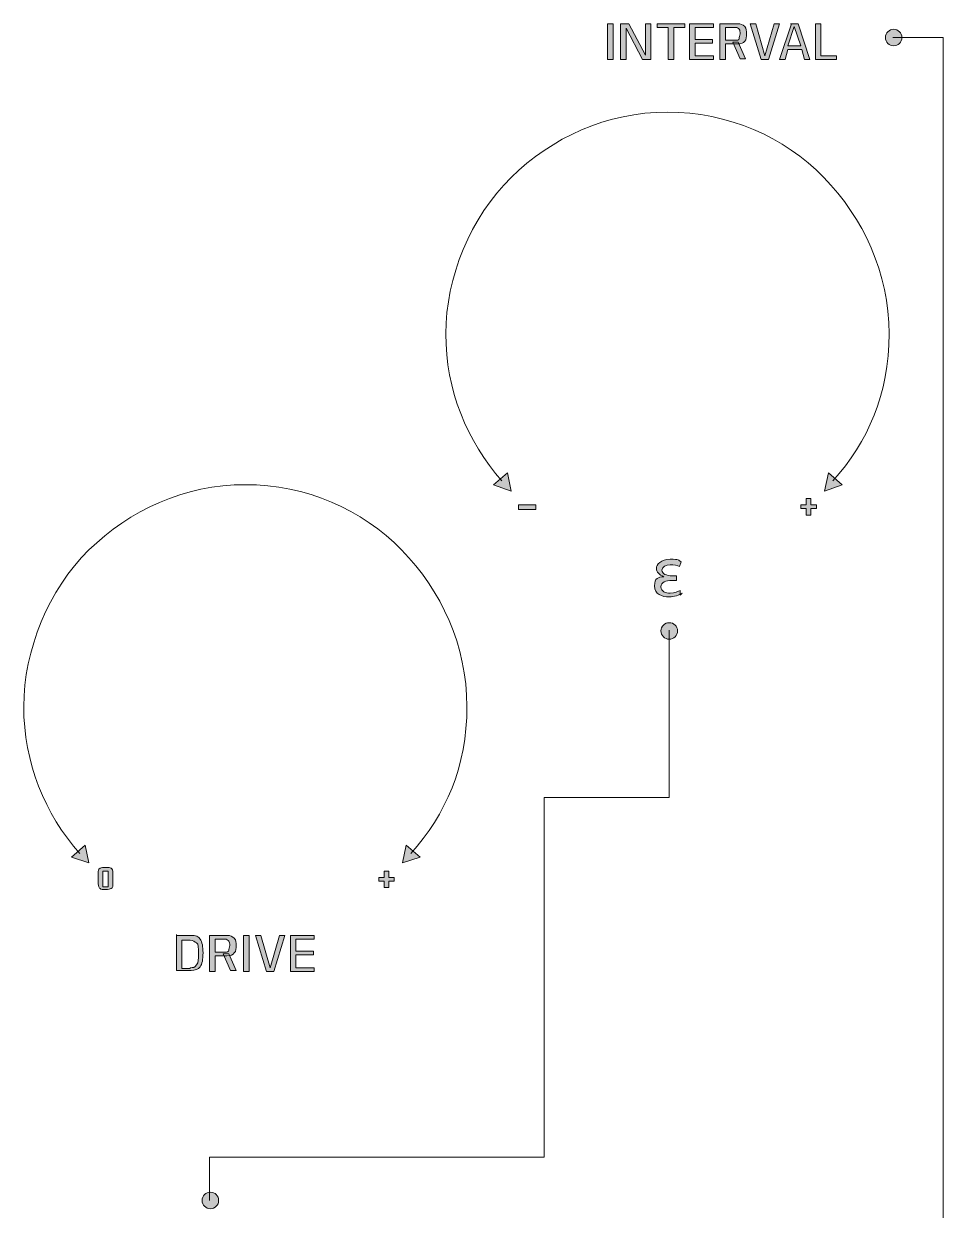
# Model space of a CAD drawing. Header units: millimetres. Extents: x 138 to 215, y 117 to 238.
# Drawn here: x 179.77 to 215.04, y 139.53 to 185.02 of the extents above; entities that cross this region are included whole.
import ezdxf

# ---------------------------------------------------------------- set-up
doc = ezdxf.new("R2010")
doc.units = ezdxf.units.MM
doc.header["$MEASUREMENT"] = 0
doc.layers.add('pink', color=7, linetype='Continuous', lineweight=0)

msp = doc.modelspace()

# ---------------------------------------------------------------- hatches: boundary and pattern name
at = {"layer": 'pink', "true_color": 0xf4a7b0, "transparency": 33554687}
h = msp.add_hatch(color=231, dxfattribs=at)
h.dxf.hatch_style = 2
h.paths.add_polyline_path([(202.168, 185.023), (202.38, 185.023), (202.38, 183.647), (202.168, 183.647)])
h = msp.add_hatch(color=231, dxfattribs=at)
h.dxf.hatch_style = 2
h.paths.add_polyline_path([(202.662, 185.023), (202.98, 185.023), (203.615, 183.824), (203.615, 185.023), (203.826, 185.023), (203.826, 183.647), (203.509, 183.647), (202.874, 184.847), (202.874, 183.647), (202.662, 183.647)])
h = msp.add_hatch(color=231, dxfattribs=at)
h.dxf.hatch_style = 2
h.paths.add_polyline_path([(204.496, 184.882), (204.073, 184.882), (204.073, 185.023), (205.131, 185.023), (205.131, 184.882), (204.708, 184.882), (204.708, 183.647), (204.496, 183.647)])
h = msp.add_hatch(color=231, dxfattribs=at)
h.dxf.hatch_style = 2
h.paths.add_polyline_path([(205.308, 185.023), (206.225, 185.023), (206.225, 184.882), (205.52, 184.882), (205.52, 184.423), (206.19, 184.423), (206.19, 184.282), (205.52, 184.282), (205.52, 183.788), (206.225, 183.788), (206.225, 183.647), (205.308, 183.647), (205.308, 185.023)])
h = msp.add_hatch(color=231, dxfattribs=at)
h.dxf.hatch_style = 2
edge = h.paths.add_edge_path()
edge.add_spline(control_points=[(206.966, 184.318), (206.966, 184.318), (207.178, 184.318), (207.178, 184.318), (207.178, 184.318), (207.46, 183.683), (207.46, 183.683), (207.46, 183.683), (207.248, 183.683), (207.248, 183.683), (207.248, 183.683), (206.966, 184.318), (206.966, 184.318), (206.966, 184.318), (206.966, 184.318), (206.966, 184.318)], knot_values=[0, 0, 0, 0, 1, 1, 1, 2, 2, 2, 3, 3, 3, 4, 4, 4, 5, 5, 5, 5], degree=3, periodic=0)
edge = h.paths.add_edge_path()
edge.add_spline(control_points=[(207.072, 184.388), (207.142, 184.388), (207.213, 184.388), (207.213, 184.459), (207.213, 184.494), (207.248, 184.565), (207.248, 184.635), (207.248, 184.706), (207.248, 184.776), (207.213, 184.811), (207.178, 184.847), (207.142, 184.882), (207.072, 184.882), (207.072, 184.882), (206.684, 184.882), (206.684, 184.882), (206.684, 184.882), (206.684, 184.388), (206.684, 184.388), (206.684, 184.388), (207.072, 184.388), (207.072, 184.388), (207.072, 184.388), (207.072, 184.388), (207.072, 184.388)], knot_values=[0, 0, 0, 0, 1, 1, 1, 2, 2, 2, 3, 3, 3, 4, 4, 4, 5, 5, 5, 6, 6, 6, 7, 7, 7, 8, 8, 8, 8], degree=3, periodic=0)
edge.add_line((207.072, 184.388), (207.072, 184.388))
edge = h.paths.add_edge_path()
edge.add_spline(control_points=[(206.472, 185.023), (206.472, 185.023), (207.142, 185.023), (207.142, 185.023), (207.283, 185.023), (207.354, 184.988), (207.425, 184.917), (207.495, 184.847), (207.495, 184.741), (207.495, 184.635), (207.495, 184.529), (207.495, 184.423), (207.425, 184.353), (207.389, 184.282), (207.283, 184.247), (207.142, 184.247), (207.142, 184.247), (206.684, 184.247), (206.684, 184.247), (206.684, 184.247), (206.684, 183.647), (206.684, 183.647), (206.684, 183.647), (206.472, 183.647), (206.472, 183.647), (206.472, 183.647), (206.472, 185.023), (206.472, 185.023), (206.472, 185.023), (206.472, 185.023), (206.472, 185.023)], knot_values=[0, 0, 0, 0, 1, 1, 1, 2, 2, 2, 3, 3, 3, 4, 4, 4, 5, 5, 5, 6, 6, 6, 7, 7, 7, 8, 8, 8, 9, 9, 9, 10, 10, 10, 10], degree=3, periodic=0)
edge.add_line((206.472, 185.023), (206.472, 185.023))
h = msp.add_hatch(color=231, dxfattribs=at)
h.dxf.hatch_style = 2
h.paths.add_polyline_path([(207.636, 185.023), (207.848, 185.023), (208.201, 183.788), (208.553, 185.023), (208.765, 185.023), (208.342, 183.647), (208.06, 183.647), (207.636, 185.023)])
h = msp.add_hatch(color=231, dxfattribs=at)
h.dxf.hatch_style = 2
edge = h.paths.add_edge_path()
edge.add_spline(control_points=[(209.576, 184.176), (209.576, 184.176), (209.33, 184.917), (209.33, 184.917), (209.33, 184.917), (209.33, 184.917), (209.33, 184.917), (209.33, 184.917), (209.083, 184.176), (209.083, 184.176), (209.083, 184.176), (209.541, 184.176), (209.541, 184.176), (209.541, 184.176), (209.576, 184.176), (209.576, 184.176), (209.576, 184.176), (209.576, 184.176), (209.576, 184.176)], knot_values=[0, 0, 0, 0, 1, 1, 1, 2, 2, 2, 3, 3, 3, 4, 4, 4, 5, 5, 5, 6, 6, 6, 6], degree=3, periodic=0)
edge = h.paths.add_edge_path()
edge.add_spline(control_points=[(209.188, 185.023), (209.188, 185.023), (209.471, 185.023), (209.471, 185.023), (209.471, 185.023), (209.929, 183.647), (209.929, 183.647), (209.929, 183.647), (209.718, 183.647), (209.718, 183.647), (209.718, 183.647), (209.612, 184.035), (209.612, 184.035), (209.612, 184.035), (209.083, 184.035), (209.083, 184.035), (209.083, 184.035), (208.977, 183.647), (208.977, 183.647), (208.977, 183.647), (208.765, 183.647), (208.765, 183.647), (208.765, 183.647), (209.224, 185.023), (209.224, 185.023), (209.224, 185.023), (209.188, 185.023), (209.188, 185.023)], knot_values=[0, 0, 0, 0, 1, 1, 1, 2, 2, 2, 3, 3, 3, 4, 4, 4, 5, 5, 5, 6, 6, 6, 7, 7, 7, 8, 8, 8, 9, 9, 9, 9], degree=3, periodic=0)
edge.add_line((209.188, 185.023), (209.188, 185.023))
h = msp.add_hatch(color=231, dxfattribs=at)
h.dxf.hatch_style = 2
h.paths.add_polyline_path([(210.141, 185.023), (210.353, 185.023), (210.353, 183.788), (210.952, 183.788), (210.952, 183.647), (210.141, 183.647)])
h = msp.add_hatch(color=231, dxfattribs=at)
h.dxf.hatch_style = 2
edge = h.paths.add_edge_path()
edge.add_arc((213.14, 184.494), 0.317, 0, 360)
h = msp.add_hatch(color=231, dxfattribs=at)
h.dxf.hatch_style = 2
h.paths.add_polyline_path([(198.323, 167.808), (198.464, 167.102), (197.794, 167.349)])
h = msp.add_hatch(color=231, dxfattribs=at)
h.dxf.hatch_style = 2
h.paths.add_polyline_path([(210.635, 167.808), (210.494, 167.102), (211.164, 167.349)])
h = msp.add_hatch(color=231, dxfattribs=at)
h.dxf.hatch_style = 2
h.paths.add_polyline_path([(198.746, 166.573), (199.416, 166.573), (199.416, 166.396), (198.746, 166.396)])
h = msp.add_hatch(color=231, dxfattribs=at)
h.dxf.hatch_style = 2
h.paths.add_polyline_path([(209.788, 166.432), (209.576, 166.432), (209.576, 166.573), (209.788, 166.573), (209.788, 166.82), (209.965, 166.82), (209.965, 166.573), (210.176, 166.573), (210.176, 166.432), (209.965, 166.432), (209.965, 166.185), (209.788, 166.185)])
h = msp.add_hatch(color=231, dxfattribs=at)
h.dxf.hatch_style = 2
edge = h.paths.add_edge_path()
edge.add_spline(control_points=[(205.026, 163.186), (204.92, 163.116), (204.708, 163.045), (204.532, 163.045), (204.25, 163.045), (203.967, 163.151), (203.967, 163.468), (203.967, 163.786), (204.108, 163.786), (204.32, 163.821), (204.32, 163.821), (204.32, 163.821), (204.32, 163.821), (204.144, 163.892), (204.038, 163.998), (204.038, 164.139), (204.038, 164.28), (204.214, 164.491), (204.567, 164.491), (204.92, 164.491), (204.885, 164.456), (204.99, 164.386), (204.99, 164.386), (204.92, 164.209), (204.92, 164.209), (204.849, 164.245), (204.708, 164.28), (204.567, 164.28), (204.426, 164.28), (204.25, 164.209), (204.25, 164.068), (204.25, 163.927), (204.426, 163.856), (204.638, 163.856), (204.638, 163.856), (204.814, 163.856), (204.814, 163.856), (204.814, 163.856), (204.814, 163.68), (204.814, 163.68), (204.814, 163.68), (204.638, 163.68), (204.638, 163.68), (204.391, 163.68), (204.214, 163.61), (204.214, 163.433), (204.214, 163.257), (204.391, 163.186), (204.567, 163.186), (204.743, 163.186), (204.885, 163.257), (204.955, 163.292), (204.955, 163.292), (204.955, 163.116), (204.955, 163.116), (204.955, 163.116), (205.026, 163.186), (205.026, 163.186)], knot_values=[0, 0, 0, 0, 1, 1, 1, 2, 2, 2, 3, 3, 3, 4, 4, 4, 5, 5, 5, 6, 6, 6, 7, 7, 7, 8, 8, 8, 9, 9, 9, 10, 10, 10, 11, 11, 11, 12, 12, 12, 13, 13, 13, 14, 14, 14, 15, 15, 15, 16, 16, 16, 17, 17, 17, 18, 18, 18, 19, 19, 19, 19], degree=3, periodic=0)
h = msp.add_hatch(color=231, dxfattribs=at)
h.dxf.hatch_style = 2
edge = h.paths.add_edge_path()
edge.add_arc((204.532, 161.74), 0.317, 0, 360)
h = msp.add_hatch(color=231, dxfattribs=at)
h.dxf.hatch_style = 2
h.paths.add_polyline_path([(182.13, 153.52), (182.271, 152.85), (181.601, 153.061)])
h = msp.add_hatch(color=231, dxfattribs=at)
h.dxf.hatch_style = 2
h.paths.add_polyline_path([(194.442, 153.52), (194.301, 152.85), (194.971, 153.061)])
h = msp.add_hatch(color=231, dxfattribs=at)
h.dxf.hatch_style = 2
edge = h.paths.add_edge_path()
edge.add_spline(control_points=[(183.012, 151.933), (183.012, 151.933), (183.012, 152.003), (183.012, 152.038), (183.012, 152.038), (183.012, 152.426), (183.012, 152.426), (183.012, 152.462), (183.012, 152.497), (183.012, 152.532), (183.012, 152.532), (182.942, 152.532), (182.906, 152.532), (182.871, 152.532), (182.801, 152.532), (182.801, 152.532), (182.801, 152.532), (182.801, 152.462), (182.801, 152.426), (182.801, 152.426), (182.801, 152.038), (182.801, 152.038), (182.801, 152.003), (182.801, 151.968), (182.801, 151.933), (182.801, 151.933), (182.871, 151.933), (182.906, 151.933), (182.942, 151.933), (183.012, 151.933), (183.012, 151.933), (183.012, 151.933), (183.012, 151.933), (183.012, 151.933)], knot_values=[0, 0, 0, 0, 1, 1, 1, 2, 2, 2, 3, 3, 3, 4, 4, 4, 5, 5, 5, 6, 6, 6, 7, 7, 7, 8, 8, 8, 9, 9, 9, 10, 10, 10, 11, 11, 11, 11], degree=3, periodic=0)
edge = h.paths.add_edge_path()
edge.add_spline(control_points=[(182.695, 151.862), (182.66, 151.862), (182.624, 151.968), (182.624, 152.038), (182.624, 152.038), (182.624, 152.462), (182.624, 152.462), (182.624, 152.532), (182.624, 152.603), (182.695, 152.638), (182.765, 152.673), (182.801, 152.673), (182.906, 152.673), (183.012, 152.673), (183.083, 152.673), (183.118, 152.638), (183.153, 152.638), (183.189, 152.532), (183.189, 152.462), (183.189, 152.462), (183.189, 152.038), (183.189, 152.038), (183.189, 151.968), (183.189, 151.897), (183.118, 151.862), (183.083, 151.862), (183.012, 151.827), (182.906, 151.827), (182.801, 151.827), (182.73, 151.827), (182.695, 151.862)], knot_values=[0, 0, 0, 0, 1, 1, 1, 2, 2, 2, 3, 3, 3, 4, 4, 4, 5, 5, 5, 6, 6, 6, 7, 7, 7, 8, 8, 8, 9, 9, 9, 10, 10, 10, 10], degree=3, periodic=0)
edge.add_line((182.695, 151.862), (182.695, 151.862))
h = msp.add_hatch(color=231, dxfattribs=at)
h.dxf.hatch_style = 2
h.paths.add_polyline_path([(193.596, 152.144), (193.384, 152.144), (193.384, 152.285), (193.596, 152.285), (193.596, 152.532), (193.772, 152.532), (193.772, 152.285), (193.984, 152.285), (193.984, 152.144), (193.772, 152.144), (193.772, 151.897), (193.596, 151.897)])
h = msp.add_hatch(color=231, dxfattribs=at)
h.dxf.hatch_style = 2
edge = h.paths.add_edge_path()
edge.add_spline(control_points=[(186.152, 148.828), (186.258, 148.828), (186.328, 148.828), (186.399, 148.934), (186.47, 149.04), (186.47, 149.146), (186.47, 149.357), (186.47, 149.569), (186.47, 149.745), (186.399, 149.781), (186.328, 149.816), (186.258, 149.886), (186.152, 149.886), (186.152, 149.886), (185.835, 149.886), (185.835, 149.886), (185.835, 149.886), (185.835, 148.793), (185.835, 148.793), (185.835, 148.793), (186.152, 148.793), (186.152, 148.793), (186.152, 148.793), (186.152, 148.828), (186.152, 148.828), (186.152, 148.828), (186.152, 148.828), (186.152, 148.828)], knot_values=[0, 0, 0, 0, 1, 1, 1, 2, 2, 2, 3, 3, 3, 4, 4, 4, 5, 5, 5, 6, 6, 6, 7, 7, 7, 8, 8, 8, 9, 9, 9, 9], degree=3, periodic=0)
edge = h.paths.add_edge_path()
edge.add_spline(control_points=[(185.623, 150.063), (185.623, 150.063), (186.187, 150.063), (186.187, 150.063), (186.364, 150.063), (186.47, 150.028), (186.54, 149.922), (186.611, 149.816), (186.646, 149.64), (186.646, 149.393), (186.646, 149.146), (186.611, 148.969), (186.54, 148.863), (186.47, 148.758), (186.328, 148.722), (186.187, 148.722), (186.187, 148.722), (185.623, 148.722), (185.623, 148.722), (185.623, 148.722), (185.623, 150.098), (185.623, 150.098), (185.623, 150.098), (185.623, 150.063), (185.623, 150.063)], knot_values=[0, 0, 0, 0, 1, 1, 1, 2, 2, 2, 3, 3, 3, 4, 4, 4, 5, 5, 5, 6, 6, 6, 7, 7, 7, 8, 8, 8, 8], degree=3, periodic=0)
edge.add_line((185.623, 150.063), (185.623, 150.063))
h = msp.add_hatch(color=231, dxfattribs=at)
h.dxf.hatch_style = 2
edge = h.paths.add_edge_path()
edge.add_spline(control_points=[(187.422, 149.357), (187.422, 149.357), (187.634, 149.357), (187.634, 149.357), (187.634, 149.357), (187.916, 148.722), (187.916, 148.722), (187.916, 148.722), (187.704, 148.722), (187.704, 148.722), (187.704, 148.722), (187.422, 149.357), (187.422, 149.357), (187.422, 149.357), (187.422, 149.357), (187.422, 149.357)], knot_values=[0, 0, 0, 0, 1, 1, 1, 2, 2, 2, 3, 3, 3, 4, 4, 4, 5, 5, 5, 5], degree=3, periodic=0)
edge = h.paths.add_edge_path()
edge.add_spline(control_points=[(187.493, 149.428), (187.563, 149.428), (187.634, 149.428), (187.634, 149.498), (187.634, 149.534), (187.669, 149.604), (187.669, 149.675), (187.669, 149.745), (187.669, 149.816), (187.634, 149.851), (187.598, 149.886), (187.563, 149.922), (187.493, 149.922), (187.493, 149.922), (187.105, 149.922), (187.105, 149.922), (187.105, 149.922), (187.105, 149.428), (187.105, 149.428), (187.105, 149.428), (187.493, 149.428), (187.493, 149.428), (187.493, 149.428), (187.493, 149.428), (187.493, 149.428), (187.493, 149.428), (187.493, 149.428), (187.493, 149.428)], knot_values=[0, 0, 0, 0, 1, 1, 1, 2, 2, 2, 3, 3, 3, 4, 4, 4, 5, 5, 5, 6, 6, 6, 7, 7, 7, 8, 8, 8, 9, 9, 9, 9], degree=3, periodic=0)
edge.add_line((187.493, 149.428), (187.493, 149.428))
edge = h.paths.add_edge_path()
edge.add_spline(control_points=[(186.893, 150.063), (186.893, 150.063), (187.563, 150.063), (187.563, 150.063), (187.704, 150.063), (187.775, 150.028), (187.845, 149.957), (187.916, 149.886), (187.916, 149.781), (187.916, 149.675), (187.916, 149.569), (187.916, 149.463), (187.845, 149.393), (187.81, 149.322), (187.704, 149.287), (187.563, 149.287), (187.563, 149.287), (187.105, 149.287), (187.105, 149.287), (187.105, 149.287), (187.105, 148.687), (187.105, 148.687), (187.105, 148.687), (186.893, 148.687), (186.893, 148.687), (186.893, 148.687), (186.893, 150.063), (186.893, 150.063), (186.893, 150.063), (186.893, 150.063), (186.893, 150.063)], knot_values=[0, 0, 0, 0, 1, 1, 1, 2, 2, 2, 3, 3, 3, 4, 4, 4, 5, 5, 5, 6, 6, 6, 7, 7, 7, 8, 8, 8, 9, 9, 9, 10, 10, 10, 10], degree=3, periodic=0)
edge.add_line((186.893, 150.063), (186.893, 150.063))
h = msp.add_hatch(color=231, dxfattribs=at)
h.dxf.hatch_style = 2
h.paths.add_polyline_path([(188.198, 150.063), (188.41, 150.063), (188.41, 148.687), (188.198, 148.687)])
h = msp.add_hatch(color=231, dxfattribs=at)
h.dxf.hatch_style = 2
h.paths.add_polyline_path([(188.657, 150.063), (188.868, 150.063), (189.221, 148.828), (189.574, 150.063), (189.786, 150.063), (189.362, 148.687), (189.08, 148.687), (188.657, 150.063)])
h = msp.add_hatch(color=231, dxfattribs=at)
h.dxf.hatch_style = 2
h.paths.add_polyline_path([(189.997, 150.063), (190.915, 150.063), (190.915, 149.922), (190.209, 149.922), (190.209, 149.463), (190.879, 149.463), (190.879, 149.322), (190.209, 149.322), (190.209, 148.828), (190.915, 148.828), (190.915, 148.687), (189.997, 148.687), (189.997, 150.063)])
h = msp.add_hatch(color=231, dxfattribs=at)
h.dxf.hatch_style = 2
edge = h.paths.add_edge_path()
edge.add_arc((186.928, 139.903), 0.317, 0, 360)

# ---------------------------------------------------------------- linework, layer by layer
at = {"layer": 'pink', "color": 18, "lineweight": 0, "true_color": 0x000000}
for points in [[(202.168, 185.023), (202.38, 185.023), (202.38, 183.647), (202.168, 183.647)], [(202.168, 185.023), (202.38, 185.023), (202.38, 183.647), (202.168, 183.647)], [(202.662, 185.023), (202.98, 185.023), (203.615, 183.824), (203.615, 183.824), (203.615, 185.023), (203.826, 185.023), (203.826, 183.647), (203.509, 183.647), (202.874, 184.847), (202.874, 184.847), (202.874, 183.647), (202.662, 183.647)], [(202.662, 185.023), (202.98, 185.023), (203.615, 183.824), (203.615, 183.824), (203.615, 185.023), (203.826, 185.023), (203.826, 183.647), (203.509, 183.647), (202.874, 184.847), (202.874, 184.847), (202.874, 183.647), (202.662, 183.647)], [(204.496, 184.882), (204.073, 184.882), (204.073, 185.023), (205.131, 185.023), (205.131, 184.882), (204.708, 184.882), (204.708, 183.647), (204.496, 183.647)], [(204.496, 184.882), (204.073, 184.882), (204.073, 185.023), (205.131, 185.023), (205.131, 184.882), (204.708, 184.882), (204.708, 183.647), (204.496, 183.647)], [(205.308, 185.023), (206.225, 185.023), (206.225, 184.882), (205.52, 184.882), (205.52, 184.423), (206.19, 184.423), (206.19, 184.282), (205.52, 184.282), (205.52, 183.788), (206.225, 183.788), (206.225, 183.647), (205.308, 183.647), (205.308, 185.023)], [(205.308, 185.023), (206.225, 185.023), (206.225, 184.882), (205.52, 184.882), (205.52, 184.423), (206.19, 184.423), (206.19, 184.282), (205.52, 184.282), (205.52, 183.788), (206.225, 183.788), (206.225, 183.647), (205.308, 183.647), (205.308, 185.023)], [(207.636, 185.023), (207.848, 185.023), (208.201, 183.788), (208.201, 183.788), (208.553, 185.023), (208.765, 185.023), (208.342, 183.647), (208.06, 183.647), (207.636, 185.023)], [(207.636, 185.023), (207.848, 185.023), (208.201, 183.788), (208.201, 183.788), (208.553, 185.023), (208.765, 185.023), (208.342, 183.647), (208.06, 183.647), (207.636, 185.023)], [(209.188, 185.023), (209.471, 185.023), (209.929, 183.647), (209.718, 183.647), (209.612, 184.035), (209.083, 184.035), (208.977, 183.647), (208.765, 183.647), (209.224, 185.023)], [(209.188, 185.023), (209.471, 185.023), (209.929, 183.647), (209.718, 183.647), (209.612, 184.035), (209.083, 184.035), (208.977, 183.647), (208.765, 183.647), (209.224, 185.023)], [(209.576, 184.176), (209.33, 184.917), (209.33, 184.917), (209.083, 184.176), (209.541, 184.176)], [(209.576, 184.176), (209.33, 184.917), (209.33, 184.917), (209.083, 184.176), (209.541, 184.176)], [(210.141, 185.023), (210.353, 185.023), (210.353, 183.788), (210.952, 183.788), (210.952, 183.647), (210.141, 183.647)], [(210.141, 185.023), (210.353, 185.023), (210.353, 183.788), (210.952, 183.788), (210.952, 183.647), (210.141, 183.647)], [(206.966, 184.318), (207.178, 184.318), (207.46, 183.683), (207.248, 183.683)], [(206.966, 184.318), (207.178, 184.318), (207.46, 183.683), (207.248, 183.683)], [(198.323, 167.808), (198.464, 167.102), (197.794, 167.349)], [(198.323, 167.808), (198.464, 167.102), (197.794, 167.349)], [(210.635, 167.808), (210.494, 167.102), (211.164, 167.349)], [(210.635, 167.808), (210.494, 167.102), (211.164, 167.349)], [(198.746, 166.573), (199.416, 166.573), (199.416, 166.396), (198.746, 166.396)], [(198.746, 166.573), (199.416, 166.573), (199.416, 166.396), (198.746, 166.396)], [(209.788, 166.432), (209.576, 166.432), (209.576, 166.573), (209.788, 166.573), (209.788, 166.82), (209.965, 166.82), (209.965, 166.573), (210.176, 166.573), (210.176, 166.432), (209.965, 166.432), (209.965, 166.185), (209.788, 166.185)], [(209.788, 166.432), (209.576, 166.432), (209.576, 166.573), (209.788, 166.573), (209.788, 166.82), (209.965, 166.82), (209.965, 166.573), (210.176, 166.573), (210.176, 166.432), (209.965, 166.432), (209.965, 166.185), (209.788, 166.185)], [(182.13, 153.52), (182.271, 152.85), (181.601, 153.061)], [(182.13, 153.52), (182.271, 152.85), (181.601, 153.061)], [(194.442, 153.52), (194.301, 152.85), (194.971, 153.061)], [(194.442, 153.52), (194.301, 152.85), (194.971, 153.061)], [(193.596, 152.144), (193.384, 152.144), (193.384, 152.285), (193.596, 152.285), (193.596, 152.532), (193.772, 152.532), (193.772, 152.285), (193.984, 152.285), (193.984, 152.144), (193.772, 152.144), (193.772, 151.897), (193.596, 151.897)], [(193.596, 152.144), (193.384, 152.144), (193.384, 152.285), (193.596, 152.285), (193.596, 152.532), (193.772, 152.532), (193.772, 152.285), (193.984, 152.285), (193.984, 152.144), (193.772, 152.144), (193.772, 151.897), (193.596, 151.897)], [(188.198, 150.063), (188.41, 150.063), (188.41, 148.687), (188.198, 148.687)], [(188.198, 150.063), (188.41, 150.063), (188.41, 148.687), (188.198, 148.687)], [(188.657, 150.063), (188.868, 150.063), (189.221, 148.828), (189.221, 148.828), (189.574, 150.063), (189.786, 150.063), (189.362, 148.687), (189.08, 148.687), (188.657, 150.063)], [(188.657, 150.063), (188.868, 150.063), (189.221, 148.828), (189.221, 148.828), (189.574, 150.063), (189.786, 150.063), (189.362, 148.687), (189.08, 148.687), (188.657, 150.063)], [(189.997, 150.063), (190.915, 150.063), (190.915, 149.922), (190.209, 149.922), (190.209, 149.463), (190.879, 149.463), (190.879, 149.322), (190.209, 149.322), (190.209, 148.828), (190.915, 148.828), (190.915, 148.687), (189.997, 148.687), (189.997, 150.063)], [(189.997, 150.063), (190.915, 150.063), (190.915, 149.922), (190.209, 149.922), (190.209, 149.463), (190.879, 149.463), (190.879, 149.322), (190.209, 149.322), (190.209, 148.828), (190.915, 148.828), (190.915, 148.687), (189.997, 148.687), (189.997, 150.063)], [(187.422, 149.357), (187.634, 149.357), (187.916, 148.722), (187.704, 148.722)], [(187.422, 149.357), (187.634, 149.357), (187.916, 148.722), (187.704, 148.722)]]:
    msp.add_lwpolyline(points, close=True, dxfattribs=at)
at = {"layer": 'pink'}
for points in [[(202.168, 185.023), (202.38, 185.023), (202.38, 183.647), (202.168, 183.647)], [(202.662, 185.023), (202.98, 185.023), (203.615, 183.824), (203.615, 185.023), (203.826, 185.023), (203.826, 183.647), (203.509, 183.647), (202.874, 184.847), (202.874, 183.647), (202.662, 183.647)], [(204.496, 184.882), (204.073, 184.882), (204.073, 185.023), (205.131, 185.023), (205.131, 184.882), (204.708, 184.882), (204.708, 183.647), (204.496, 183.647)], [(205.308, 185.023), (206.225, 185.023), (206.225, 184.882), (205.52, 184.882), (205.52, 184.423), (206.19, 184.423), (206.19, 184.282), (205.52, 184.282), (205.52, 183.788), (206.225, 183.788), (206.225, 183.647), (205.308, 183.647), (205.308, 185.023)], [(207.636, 185.023), (207.848, 185.023), (208.201, 183.788), (208.553, 185.023), (208.765, 185.023), (208.342, 183.647), (208.06, 183.647), (207.636, 185.023)], [(210.141, 185.023), (210.353, 185.023), (210.353, 183.788), (210.952, 183.788), (210.952, 183.647), (210.141, 183.647)], [(198.323, 167.808), (198.464, 167.102), (197.794, 167.349)], [(210.635, 167.808), (210.494, 167.102), (211.164, 167.349)], [(198.746, 166.573), (199.416, 166.573), (199.416, 166.396), (198.746, 166.396)], [(209.788, 166.432), (209.576, 166.432), (209.576, 166.573), (209.788, 166.573), (209.788, 166.82), (209.965, 166.82), (209.965, 166.573), (210.176, 166.573), (210.176, 166.432), (209.965, 166.432), (209.965, 166.185), (209.788, 166.185)], [(182.13, 153.52), (182.271, 152.85), (181.601, 153.061)], [(194.442, 153.52), (194.301, 152.85), (194.971, 153.061)], [(193.596, 152.144), (193.384, 152.144), (193.384, 152.285), (193.596, 152.285), (193.596, 152.532), (193.772, 152.532), (193.772, 152.285), (193.984, 152.285), (193.984, 152.144), (193.772, 152.144), (193.772, 151.897), (193.596, 151.897)], [(188.198, 150.063), (188.41, 150.063), (188.41, 148.687), (188.198, 148.687)], [(188.657, 150.063), (188.868, 150.063), (189.221, 148.828), (189.574, 150.063), (189.786, 150.063), (189.362, 148.687), (189.08, 148.687), (188.657, 150.063)], [(189.997, 150.063), (190.915, 150.063), (190.915, 149.922), (190.209, 149.922), (190.209, 149.463), (190.879, 149.463), (190.879, 149.322), (190.209, 149.322), (190.209, 148.828), (190.915, 148.828), (190.915, 148.687), (189.997, 148.687), (189.997, 150.063)]]:
    msp.add_lwpolyline(points, close=True, dxfattribs=at)
at = {"layer": 'pink', "color": 231, "lineweight": 18, "true_color": 0xf4a7b0}
for points in [[(197.194, 126.391), (197.194, 125.227), (215.045, 125.227), (215.045, 184.494), (213.104, 184.494)], [(186.893, 139.903), (186.893, 141.561), (199.734, 141.561), (199.734, 155.355), (204.532, 155.355), (204.532, 161.775)]]:
    msp.add_lwpolyline(points, dxfattribs=at)
at = {"layer": 'pink', "color": 18, "lineweight": 0, "true_color": 0x000000}
for centre in [(213.14, 184.494), (213.14, 184.494), (204.532, 161.74), (204.532, 161.74), (186.928, 139.903), (186.928, 139.903)]:
    msp.add_circle(centre, 0.317, dxfattribs=at)
at = {"layer": 'pink'}
for centre in [(213.14, 184.494), (204.532, 161.74), (186.928, 139.903)]:
    msp.add_circle(centre, 0.317, dxfattribs=at)
at = {"layer": 'pink', "color": 18, "lineweight": 0, "true_color": 0x000000}
for points, knots in [([(206.472, 185.023), (206.472, 185.023), (207.142, 185.023), (207.142, 185.023), (207.283, 185.023), (207.354, 184.988), (207.425, 184.917), (207.495, 184.847), (207.495, 184.741), (207.495, 184.635), (207.495, 184.529), (207.495, 184.423), (207.425, 184.353), (207.389, 184.282), (207.283, 184.247), (207.142, 184.247), (207.142, 184.247), (206.684, 184.247), (206.684, 184.247), (206.684, 184.247), (206.684, 183.647), (206.684, 183.647), (206.684, 183.647), (206.472, 183.647), (206.472, 183.647), (206.472, 183.647), (206.472, 185.023), (206.472, 185.023), (206.472, 185.023), (206.472, 185.023), (206.472, 185.023)], [0, 0, 0, 0, 1, 1, 1, 2, 2, 2, 3, 3, 3, 4, 4, 4, 5, 5, 5, 6, 6, 6, 7, 7, 7, 8, 8, 8, 9, 9, 9, 10, 10, 10, 10]), ([(206.472, 185.023), (206.472, 185.023), (207.142, 185.023), (207.142, 185.023), (207.283, 185.023), (207.354, 184.988), (207.425, 184.917), (207.495, 184.847), (207.495, 184.741), (207.495, 184.635), (207.495, 184.529), (207.495, 184.423), (207.425, 184.353), (207.389, 184.282), (207.283, 184.247), (207.142, 184.247), (207.142, 184.247), (206.684, 184.247), (206.684, 184.247), (206.684, 184.247), (206.684, 183.647), (206.684, 183.647), (206.684, 183.647), (206.472, 183.647), (206.472, 183.647), (206.472, 183.647), (206.472, 185.023), (206.472, 185.023), (206.472, 185.023), (206.472, 185.023), (206.472, 185.023)], [0, 0, 0, 0, 1, 1, 1, 2, 2, 2, 3, 3, 3, 4, 4, 4, 5, 5, 5, 6, 6, 6, 7, 7, 7, 8, 8, 8, 9, 9, 9, 10, 10, 10, 10]), ([(207.072, 184.388), (207.142, 184.388), (207.213, 184.388), (207.213, 184.459), (207.213, 184.494), (207.248, 184.565), (207.248, 184.635), (207.248, 184.706), (207.248, 184.776), (207.213, 184.811), (207.178, 184.847), (207.142, 184.882), (207.072, 184.882), (207.072, 184.882), (206.684, 184.882), (206.684, 184.882), (206.684, 184.882), (206.684, 184.388), (206.684, 184.388), (206.684, 184.388), (207.072, 184.388), (207.072, 184.388)], [0, 0, 0, 0, 1, 1, 1, 2, 2, 2, 3, 3, 3, 4, 4, 4, 5, 5, 5, 6, 6, 6, 7, 7, 7, 7]), ([(207.072, 184.388), (207.142, 184.388), (207.213, 184.388), (207.213, 184.459), (207.213, 184.494), (207.248, 184.565), (207.248, 184.635), (207.248, 184.706), (207.248, 184.776), (207.213, 184.811), (207.178, 184.847), (207.142, 184.882), (207.072, 184.882), (207.072, 184.882), (206.684, 184.882), (206.684, 184.882), (206.684, 184.882), (206.684, 184.388), (206.684, 184.388), (206.684, 184.388), (207.072, 184.388), (207.072, 184.388)], [0, 0, 0, 0, 1, 1, 1, 2, 2, 2, 3, 3, 3, 4, 4, 4, 5, 5, 5, 6, 6, 6, 7, 7, 7, 7]), ([(205.026, 163.186), (204.92, 163.116), (204.708, 163.045), (204.532, 163.045), (204.25, 163.045), (203.967, 163.151), (203.967, 163.468), (203.967, 163.786), (204.108, 163.786), (204.32, 163.821), (204.32, 163.821), (204.32, 163.821), (204.32, 163.821), (204.144, 163.892), (204.038, 163.998), (204.038, 164.139), (204.038, 164.28), (204.214, 164.491), (204.567, 164.491), (204.92, 164.491), (204.885, 164.456), (204.99, 164.386), (204.99, 164.386), (204.92, 164.209), (204.92, 164.209), (204.849, 164.245), (204.708, 164.28), (204.567, 164.28), (204.426, 164.28), (204.25, 164.209), (204.25, 164.068), (204.25, 163.927), (204.426, 163.856), (204.638, 163.856), (204.638, 163.856), (204.814, 163.856), (204.814, 163.856), (204.814, 163.856), (204.814, 163.68), (204.814, 163.68), (204.814, 163.68), (204.638, 163.68), (204.638, 163.68), (204.391, 163.68), (204.214, 163.61), (204.214, 163.433), (204.214, 163.257), (204.391, 163.186), (204.567, 163.186), (204.743, 163.186), (204.885, 163.257), (204.955, 163.292), (204.955, 163.292), (204.955, 163.116), (204.955, 163.116), (204.955, 163.116), (205.026, 163.186), (205.026, 163.186)], [0, 0, 0, 0, 1, 1, 1, 2, 2, 2, 3, 3, 3, 4, 4, 4, 5, 5, 5, 6, 6, 6, 7, 7, 7, 8, 8, 8, 9, 9, 9, 10, 10, 10, 11, 11, 11, 12, 12, 12, 13, 13, 13, 14, 14, 14, 15, 15, 15, 16, 16, 16, 17, 17, 17, 18, 18, 18, 19, 19, 19, 19]), ([(205.026, 163.186), (204.92, 163.116), (204.708, 163.045), (204.532, 163.045), (204.25, 163.045), (203.967, 163.151), (203.967, 163.468), (203.967, 163.786), (204.108, 163.786), (204.32, 163.821), (204.32, 163.821), (204.32, 163.821), (204.32, 163.821), (204.144, 163.892), (204.038, 163.998), (204.038, 164.139), (204.038, 164.28), (204.214, 164.491), (204.567, 164.491), (204.92, 164.491), (204.885, 164.456), (204.99, 164.386), (204.99, 164.386), (204.92, 164.209), (204.92, 164.209), (204.849, 164.245), (204.708, 164.28), (204.567, 164.28), (204.426, 164.28), (204.25, 164.209), (204.25, 164.068), (204.25, 163.927), (204.426, 163.856), (204.638, 163.856), (204.638, 163.856), (204.814, 163.856), (204.814, 163.856), (204.814, 163.856), (204.814, 163.68), (204.814, 163.68), (204.814, 163.68), (204.638, 163.68), (204.638, 163.68), (204.391, 163.68), (204.214, 163.61), (204.214, 163.433), (204.214, 163.257), (204.391, 163.186), (204.567, 163.186), (204.743, 163.186), (204.885, 163.257), (204.955, 163.292), (204.955, 163.292), (204.955, 163.116), (204.955, 163.116), (204.955, 163.116), (205.026, 163.186), (205.026, 163.186)], [0, 0, 0, 0, 1, 1, 1, 2, 2, 2, 3, 3, 3, 4, 4, 4, 5, 5, 5, 6, 6, 6, 7, 7, 7, 8, 8, 8, 9, 9, 9, 10, 10, 10, 11, 11, 11, 12, 12, 12, 13, 13, 13, 14, 14, 14, 15, 15, 15, 16, 16, 16, 17, 17, 17, 18, 18, 18, 19, 19, 19, 19]), ([(182.695, 151.862), (182.66, 151.862), (182.624, 151.968), (182.624, 152.038), (182.624, 152.038), (182.624, 152.462), (182.624, 152.462), (182.624, 152.532), (182.624, 152.603), (182.695, 152.638), (182.765, 152.673), (182.801, 152.673), (182.906, 152.673), (183.012, 152.673), (183.083, 152.673), (183.118, 152.638), (183.153, 152.638), (183.189, 152.532), (183.189, 152.462), (183.189, 152.462), (183.189, 152.038), (183.189, 152.038), (183.189, 151.968), (183.189, 151.897), (183.118, 151.862), (183.083, 151.862), (183.012, 151.827), (182.906, 151.827), (182.801, 151.827), (182.73, 151.827), (182.695, 151.862)], [0, 0, 0, 0, 1, 1, 1, 2, 2, 2, 3, 3, 3, 4, 4, 4, 5, 5, 5, 6, 6, 6, 7, 7, 7, 8, 8, 8, 9, 9, 9, 10, 10, 10, 10]), ([(182.695, 151.862), (182.66, 151.862), (182.624, 151.968), (182.624, 152.038), (182.624, 152.038), (182.624, 152.462), (182.624, 152.462), (182.624, 152.532), (182.624, 152.603), (182.695, 152.638), (182.765, 152.673), (182.801, 152.673), (182.906, 152.673), (183.012, 152.673), (183.083, 152.673), (183.118, 152.638), (183.153, 152.638), (183.189, 152.532), (183.189, 152.462), (183.189, 152.462), (183.189, 152.038), (183.189, 152.038), (183.189, 151.968), (183.189, 151.897), (183.118, 151.862), (183.083, 151.862), (183.012, 151.827), (182.906, 151.827), (182.801, 151.827), (182.73, 151.827), (182.695, 151.862)], [0, 0, 0, 0, 1, 1, 1, 2, 2, 2, 3, 3, 3, 4, 4, 4, 5, 5, 5, 6, 6, 6, 7, 7, 7, 8, 8, 8, 9, 9, 9, 10, 10, 10, 10]), ([(183.012, 151.933), (183.012, 151.933), (183.012, 152.003), (183.012, 152.038), (183.012, 152.038), (183.012, 152.426), (183.012, 152.426), (183.012, 152.462), (183.012, 152.497), (183.012, 152.532), (183.012, 152.532), (182.942, 152.532), (182.906, 152.532), (182.871, 152.532), (182.801, 152.532), (182.801, 152.532), (182.801, 152.532), (182.801, 152.462), (182.801, 152.426), (182.801, 152.426), (182.801, 152.038), (182.801, 152.038), (182.801, 152.003), (182.801, 151.968), (182.801, 151.933), (182.801, 151.933), (182.871, 151.933), (182.906, 151.933), (182.942, 151.933), (183.012, 151.933), (183.012, 151.933)], [0, 0, 0, 0, 1, 1, 1, 2, 2, 2, 3, 3, 3, 4, 4, 4, 5, 5, 5, 6, 6, 6, 7, 7, 7, 8, 8, 8, 9, 9, 9, 10, 10, 10, 10]), ([(183.012, 151.933), (183.012, 151.933), (183.012, 152.003), (183.012, 152.038), (183.012, 152.038), (183.012, 152.426), (183.012, 152.426), (183.012, 152.462), (183.012, 152.497), (183.012, 152.532), (183.012, 152.532), (182.942, 152.532), (182.906, 152.532), (182.871, 152.532), (182.801, 152.532), (182.801, 152.532), (182.801, 152.532), (182.801, 152.462), (182.801, 152.426), (182.801, 152.426), (182.801, 152.038), (182.801, 152.038), (182.801, 152.003), (182.801, 151.968), (182.801, 151.933), (182.801, 151.933), (182.871, 151.933), (182.906, 151.933), (182.942, 151.933), (183.012, 151.933), (183.012, 151.933)], [0, 0, 0, 0, 1, 1, 1, 2, 2, 2, 3, 3, 3, 4, 4, 4, 5, 5, 5, 6, 6, 6, 7, 7, 7, 8, 8, 8, 9, 9, 9, 10, 10, 10, 10]), ([(185.623, 150.063), (185.623, 150.063), (186.187, 150.063), (186.187, 150.063), (186.364, 150.063), (186.47, 150.028), (186.54, 149.922), (186.611, 149.816), (186.646, 149.64), (186.646, 149.393), (186.646, 149.146), (186.611, 148.969), (186.54, 148.863), (186.47, 148.758), (186.328, 148.722), (186.187, 148.722), (186.187, 148.722), (185.623, 148.722), (185.623, 148.722), (185.623, 148.722), (185.623, 150.098), (185.623, 150.098), (185.623, 150.098), (185.623, 150.063), (185.623, 150.063)], [0, 0, 0, 0, 1, 1, 1, 2, 2, 2, 3, 3, 3, 4, 4, 4, 5, 5, 5, 6, 6, 6, 7, 7, 7, 8, 8, 8, 8]), ([(185.623, 150.063), (185.623, 150.063), (186.187, 150.063), (186.187, 150.063), (186.364, 150.063), (186.47, 150.028), (186.54, 149.922), (186.611, 149.816), (186.646, 149.64), (186.646, 149.393), (186.646, 149.146), (186.611, 148.969), (186.54, 148.863), (186.47, 148.758), (186.328, 148.722), (186.187, 148.722), (186.187, 148.722), (185.623, 148.722), (185.623, 148.722), (185.623, 148.722), (185.623, 150.098), (185.623, 150.098), (185.623, 150.098), (185.623, 150.063), (185.623, 150.063)], [0, 0, 0, 0, 1, 1, 1, 2, 2, 2, 3, 3, 3, 4, 4, 4, 5, 5, 5, 6, 6, 6, 7, 7, 7, 8, 8, 8, 8]), ([(186.152, 148.828), (186.258, 148.828), (186.328, 148.828), (186.399, 148.934), (186.47, 149.04), (186.47, 149.146), (186.47, 149.357), (186.47, 149.569), (186.47, 149.745), (186.399, 149.781), (186.328, 149.816), (186.258, 149.886), (186.152, 149.886), (186.152, 149.886), (185.835, 149.886), (185.835, 149.886), (185.835, 149.886), (185.835, 148.793), (185.835, 148.793), (185.835, 148.793), (186.152, 148.793), (186.152, 148.793), (186.152, 148.793), (186.152, 148.828), (186.152, 148.828)], [0, 0, 0, 0, 1, 1, 1, 2, 2, 2, 3, 3, 3, 4, 4, 4, 5, 5, 5, 6, 6, 6, 7, 7, 7, 8, 8, 8, 8]), ([(186.152, 148.828), (186.258, 148.828), (186.328, 148.828), (186.399, 148.934), (186.47, 149.04), (186.47, 149.146), (186.47, 149.357), (186.47, 149.569), (186.47, 149.745), (186.399, 149.781), (186.328, 149.816), (186.258, 149.886), (186.152, 149.886), (186.152, 149.886), (185.835, 149.886), (185.835, 149.886), (185.835, 149.886), (185.835, 148.793), (185.835, 148.793), (185.835, 148.793), (186.152, 148.793), (186.152, 148.793), (186.152, 148.793), (186.152, 148.828), (186.152, 148.828)], [0, 0, 0, 0, 1, 1, 1, 2, 2, 2, 3, 3, 3, 4, 4, 4, 5, 5, 5, 6, 6, 6, 7, 7, 7, 8, 8, 8, 8]), ([(186.893, 150.063), (186.893, 150.063), (187.563, 150.063), (187.563, 150.063), (187.704, 150.063), (187.775, 150.028), (187.845, 149.957), (187.916, 149.886), (187.916, 149.781), (187.916, 149.675), (187.916, 149.569), (187.916, 149.463), (187.845, 149.393), (187.81, 149.322), (187.704, 149.287), (187.563, 149.287), (187.563, 149.287), (187.105, 149.287), (187.105, 149.287), (187.105, 149.287), (187.105, 148.687), (187.105, 148.687), (187.105, 148.687), (186.893, 148.687), (186.893, 148.687), (186.893, 148.687), (186.893, 150.063), (186.893, 150.063), (186.893, 150.063), (186.893, 150.063), (186.893, 150.063)], [0, 0, 0, 0, 1, 1, 1, 2, 2, 2, 3, 3, 3, 4, 4, 4, 5, 5, 5, 6, 6, 6, 7, 7, 7, 8, 8, 8, 9, 9, 9, 10, 10, 10, 10]), ([(186.893, 150.063), (186.893, 150.063), (187.563, 150.063), (187.563, 150.063), (187.704, 150.063), (187.775, 150.028), (187.845, 149.957), (187.916, 149.886), (187.916, 149.781), (187.916, 149.675), (187.916, 149.569), (187.916, 149.463), (187.845, 149.393), (187.81, 149.322), (187.704, 149.287), (187.563, 149.287), (187.563, 149.287), (187.105, 149.287), (187.105, 149.287), (187.105, 149.287), (187.105, 148.687), (187.105, 148.687), (187.105, 148.687), (186.893, 148.687), (186.893, 148.687), (186.893, 148.687), (186.893, 150.063), (186.893, 150.063), (186.893, 150.063), (186.893, 150.063), (186.893, 150.063)], [0, 0, 0, 0, 1, 1, 1, 2, 2, 2, 3, 3, 3, 4, 4, 4, 5, 5, 5, 6, 6, 6, 7, 7, 7, 8, 8, 8, 9, 9, 9, 10, 10, 10, 10]), ([(187.493, 149.428), (187.563, 149.428), (187.634, 149.428), (187.634, 149.498), (187.634, 149.534), (187.669, 149.604), (187.669, 149.675), (187.669, 149.745), (187.669, 149.816), (187.634, 149.851), (187.598, 149.886), (187.563, 149.922), (187.493, 149.922), (187.493, 149.922), (187.105, 149.922), (187.105, 149.922), (187.105, 149.922), (187.105, 149.428), (187.105, 149.428), (187.105, 149.428), (187.493, 149.428), (187.493, 149.428), (187.493, 149.428), (187.493, 149.428), (187.493, 149.428)], [0, 0, 0, 0, 1, 1, 1, 2, 2, 2, 3, 3, 3, 4, 4, 4, 5, 5, 5, 6, 6, 6, 7, 7, 7, 8, 8, 8, 8]), ([(187.493, 149.428), (187.563, 149.428), (187.634, 149.428), (187.634, 149.498), (187.634, 149.534), (187.669, 149.604), (187.669, 149.675), (187.669, 149.745), (187.669, 149.816), (187.634, 149.851), (187.598, 149.886), (187.563, 149.922), (187.493, 149.922), (187.493, 149.922), (187.105, 149.922), (187.105, 149.922), (187.105, 149.922), (187.105, 149.428), (187.105, 149.428), (187.105, 149.428), (187.493, 149.428), (187.493, 149.428), (187.493, 149.428), (187.493, 149.428), (187.493, 149.428)], [0, 0, 0, 0, 1, 1, 1, 2, 2, 2, 3, 3, 3, 4, 4, 4, 5, 5, 5, 6, 6, 6, 7, 7, 7, 8, 8, 8, 8])]:
    msp.add_open_spline(points, degree=3, knots=knots, dxfattribs=at)
at = {"layer": 'pink'}
for points, knots in [([(206.472, 185.023), (206.472, 185.023), (207.142, 185.023), (207.142, 185.023), (207.283, 185.023), (207.354, 184.988), (207.425, 184.917), (207.495, 184.847), (207.495, 184.741), (207.495, 184.635), (207.495, 184.529), (207.495, 184.423), (207.425, 184.353), (207.389, 184.282), (207.283, 184.247), (207.142, 184.247), (207.142, 184.247), (206.684, 184.247), (206.684, 184.247), (206.684, 184.247), (206.684, 183.647), (206.684, 183.647), (206.684, 183.647), (206.472, 183.647), (206.472, 183.647), (206.472, 183.647), (206.472, 185.023), (206.472, 185.023), (206.472, 185.023), (206.472, 185.023), (206.472, 185.023)], [0, 0, 0, 0, 1, 1, 1, 2, 2, 2, 3, 3, 3, 4, 4, 4, 5, 5, 5, 6, 6, 6, 7, 7, 7, 8, 8, 8, 9, 9, 9, 10, 10, 10, 10]), ([(207.072, 184.388), (207.142, 184.388), (207.213, 184.388), (207.213, 184.459), (207.213, 184.494), (207.248, 184.565), (207.248, 184.635), (207.248, 184.706), (207.248, 184.776), (207.213, 184.811), (207.178, 184.847), (207.142, 184.882), (207.072, 184.882), (207.072, 184.882), (206.684, 184.882), (206.684, 184.882), (206.684, 184.882), (206.684, 184.388), (206.684, 184.388), (206.684, 184.388), (207.072, 184.388), (207.072, 184.388), (207.072, 184.388), (207.072, 184.388), (207.072, 184.388)], [0, 0, 0, 0, 1, 1, 1, 2, 2, 2, 3, 3, 3, 4, 4, 4, 5, 5, 5, 6, 6, 6, 7, 7, 7, 8, 8, 8, 8]), ([(209.188, 185.023), (209.188, 185.023), (209.471, 185.023), (209.471, 185.023), (209.471, 185.023), (209.929, 183.647), (209.929, 183.647), (209.929, 183.647), (209.718, 183.647), (209.718, 183.647), (209.718, 183.647), (209.612, 184.035), (209.612, 184.035), (209.612, 184.035), (209.083, 184.035), (209.083, 184.035), (209.083, 184.035), (208.977, 183.647), (208.977, 183.647), (208.977, 183.647), (208.765, 183.647), (208.765, 183.647), (208.765, 183.647), (209.224, 185.023), (209.224, 185.023), (209.224, 185.023), (209.188, 185.023), (209.188, 185.023)], [0, 0, 0, 0, 1, 1, 1, 2, 2, 2, 3, 3, 3, 4, 4, 4, 5, 5, 5, 6, 6, 6, 7, 7, 7, 8, 8, 8, 9, 9, 9, 9]), ([(209.576, 184.176), (209.576, 184.176), (209.33, 184.917), (209.33, 184.917), (209.33, 184.917), (209.33, 184.917), (209.33, 184.917), (209.33, 184.917), (209.083, 184.176), (209.083, 184.176), (209.083, 184.176), (209.541, 184.176), (209.541, 184.176), (209.541, 184.176), (209.576, 184.176), (209.576, 184.176), (209.576, 184.176), (209.576, 184.176), (209.576, 184.176)], [0, 0, 0, 0, 1, 1, 1, 2, 2, 2, 3, 3, 3, 4, 4, 4, 5, 5, 5, 6, 6, 6, 6]), ([(206.966, 184.318), (206.966, 184.318), (207.178, 184.318), (207.178, 184.318), (207.178, 184.318), (207.46, 183.683), (207.46, 183.683), (207.46, 183.683), (207.248, 183.683), (207.248, 183.683), (207.248, 183.683), (206.966, 184.318), (206.966, 184.318), (206.966, 184.318), (206.966, 184.318), (206.966, 184.318)], [0, 0, 0, 0, 1, 1, 1, 2, 2, 2, 3, 3, 3, 4, 4, 4, 5, 5, 5, 5]), ([(205.026, 163.186), (204.92, 163.116), (204.708, 163.045), (204.532, 163.045), (204.25, 163.045), (203.967, 163.151), (203.967, 163.468), (203.967, 163.786), (204.108, 163.786), (204.32, 163.821), (204.32, 163.821), (204.32, 163.821), (204.32, 163.821), (204.144, 163.892), (204.038, 163.998), (204.038, 164.139), (204.038, 164.28), (204.214, 164.491), (204.567, 164.491), (204.92, 164.491), (204.885, 164.456), (204.99, 164.386), (204.99, 164.386), (204.92, 164.209), (204.92, 164.209), (204.849, 164.245), (204.708, 164.28), (204.567, 164.28), (204.426, 164.28), (204.25, 164.209), (204.25, 164.068), (204.25, 163.927), (204.426, 163.856), (204.638, 163.856), (204.638, 163.856), (204.814, 163.856), (204.814, 163.856), (204.814, 163.856), (204.814, 163.68), (204.814, 163.68), (204.814, 163.68), (204.638, 163.68), (204.638, 163.68), (204.391, 163.68), (204.214, 163.61), (204.214, 163.433), (204.214, 163.257), (204.391, 163.186), (204.567, 163.186), (204.743, 163.186), (204.885, 163.257), (204.955, 163.292), (204.955, 163.292), (204.955, 163.116), (204.955, 163.116), (204.955, 163.116), (205.026, 163.186), (205.026, 163.186)], [0, 0, 0, 0, 1, 1, 1, 2, 2, 2, 3, 3, 3, 4, 4, 4, 5, 5, 5, 6, 6, 6, 7, 7, 7, 8, 8, 8, 9, 9, 9, 10, 10, 10, 11, 11, 11, 12, 12, 12, 13, 13, 13, 14, 14, 14, 15, 15, 15, 16, 16, 16, 17, 17, 17, 18, 18, 18, 19, 19, 19, 19]), ([(182.695, 151.862), (182.66, 151.862), (182.624, 151.968), (182.624, 152.038), (182.624, 152.038), (182.624, 152.462), (182.624, 152.462), (182.624, 152.532), (182.624, 152.603), (182.695, 152.638), (182.765, 152.673), (182.801, 152.673), (182.906, 152.673), (183.012, 152.673), (183.083, 152.673), (183.118, 152.638), (183.153, 152.638), (183.189, 152.532), (183.189, 152.462), (183.189, 152.462), (183.189, 152.038), (183.189, 152.038), (183.189, 151.968), (183.189, 151.897), (183.118, 151.862), (183.083, 151.862), (183.012, 151.827), (182.906, 151.827), (182.801, 151.827), (182.73, 151.827), (182.695, 151.862)], [0, 0, 0, 0, 1, 1, 1, 2, 2, 2, 3, 3, 3, 4, 4, 4, 5, 5, 5, 6, 6, 6, 7, 7, 7, 8, 8, 8, 9, 9, 9, 10, 10, 10, 10]), ([(183.012, 151.933), (183.012, 151.933), (183.012, 152.003), (183.012, 152.038), (183.012, 152.038), (183.012, 152.426), (183.012, 152.426), (183.012, 152.462), (183.012, 152.497), (183.012, 152.532), (183.012, 152.532), (182.942, 152.532), (182.906, 152.532), (182.871, 152.532), (182.801, 152.532), (182.801, 152.532), (182.801, 152.532), (182.801, 152.462), (182.801, 152.426), (182.801, 152.426), (182.801, 152.038), (182.801, 152.038), (182.801, 152.003), (182.801, 151.968), (182.801, 151.933), (182.801, 151.933), (182.871, 151.933), (182.906, 151.933), (182.942, 151.933), (183.012, 151.933), (183.012, 151.933), (183.012, 151.933), (183.012, 151.933), (183.012, 151.933)], [0, 0, 0, 0, 1, 1, 1, 2, 2, 2, 3, 3, 3, 4, 4, 4, 5, 5, 5, 6, 6, 6, 7, 7, 7, 8, 8, 8, 9, 9, 9, 10, 10, 10, 11, 11, 11, 11]), ([(185.623, 150.063), (185.623, 150.063), (186.187, 150.063), (186.187, 150.063), (186.364, 150.063), (186.47, 150.028), (186.54, 149.922), (186.611, 149.816), (186.646, 149.64), (186.646, 149.393), (186.646, 149.146), (186.611, 148.969), (186.54, 148.863), (186.47, 148.758), (186.328, 148.722), (186.187, 148.722), (186.187, 148.722), (185.623, 148.722), (185.623, 148.722), (185.623, 148.722), (185.623, 150.098), (185.623, 150.098), (185.623, 150.098), (185.623, 150.063), (185.623, 150.063)], [0, 0, 0, 0, 1, 1, 1, 2, 2, 2, 3, 3, 3, 4, 4, 4, 5, 5, 5, 6, 6, 6, 7, 7, 7, 8, 8, 8, 8]), ([(186.152, 148.828), (186.258, 148.828), (186.328, 148.828), (186.399, 148.934), (186.47, 149.04), (186.47, 149.146), (186.47, 149.357), (186.47, 149.569), (186.47, 149.745), (186.399, 149.781), (186.328, 149.816), (186.258, 149.886), (186.152, 149.886), (186.152, 149.886), (185.835, 149.886), (185.835, 149.886), (185.835, 149.886), (185.835, 148.793), (185.835, 148.793), (185.835, 148.793), (186.152, 148.793), (186.152, 148.793), (186.152, 148.793), (186.152, 148.828), (186.152, 148.828), (186.152, 148.828), (186.152, 148.828), (186.152, 148.828)], [0, 0, 0, 0, 1, 1, 1, 2, 2, 2, 3, 3, 3, 4, 4, 4, 5, 5, 5, 6, 6, 6, 7, 7, 7, 8, 8, 8, 9, 9, 9, 9]), ([(186.893, 150.063), (186.893, 150.063), (187.563, 150.063), (187.563, 150.063), (187.704, 150.063), (187.775, 150.028), (187.845, 149.957), (187.916, 149.886), (187.916, 149.781), (187.916, 149.675), (187.916, 149.569), (187.916, 149.463), (187.845, 149.393), (187.81, 149.322), (187.704, 149.287), (187.563, 149.287), (187.563, 149.287), (187.105, 149.287), (187.105, 149.287), (187.105, 149.287), (187.105, 148.687), (187.105, 148.687), (187.105, 148.687), (186.893, 148.687), (186.893, 148.687), (186.893, 148.687), (186.893, 150.063), (186.893, 150.063), (186.893, 150.063), (186.893, 150.063), (186.893, 150.063)], [0, 0, 0, 0, 1, 1, 1, 2, 2, 2, 3, 3, 3, 4, 4, 4, 5, 5, 5, 6, 6, 6, 7, 7, 7, 8, 8, 8, 9, 9, 9, 10, 10, 10, 10]), ([(187.493, 149.428), (187.563, 149.428), (187.634, 149.428), (187.634, 149.498), (187.634, 149.534), (187.669, 149.604), (187.669, 149.675), (187.669, 149.745), (187.669, 149.816), (187.634, 149.851), (187.598, 149.886), (187.563, 149.922), (187.493, 149.922), (187.493, 149.922), (187.105, 149.922), (187.105, 149.922), (187.105, 149.922), (187.105, 149.428), (187.105, 149.428), (187.105, 149.428), (187.493, 149.428), (187.493, 149.428), (187.493, 149.428), (187.493, 149.428), (187.493, 149.428), (187.493, 149.428), (187.493, 149.428), (187.493, 149.428)], [0, 0, 0, 0, 1, 1, 1, 2, 2, 2, 3, 3, 3, 4, 4, 4, 5, 5, 5, 6, 6, 6, 7, 7, 7, 8, 8, 8, 9, 9, 9, 9]), ([(187.422, 149.357), (187.422, 149.357), (187.634, 149.357), (187.634, 149.357), (187.634, 149.357), (187.916, 148.722), (187.916, 148.722), (187.916, 148.722), (187.704, 148.722), (187.704, 148.722), (187.704, 148.722), (187.422, 149.357), (187.422, 149.357), (187.422, 149.357), (187.422, 149.357), (187.422, 149.357)], [0, 0, 0, 0, 1, 1, 1, 2, 2, 2, 3, 3, 3, 4, 4, 4, 5, 5, 5, 5])]:
    msp.add_open_spline(points, degree=3, knots=knots, dxfattribs=at)
at = {"layer": 'pink', "color": 231, "lineweight": 18, "true_color": 0xf4a7b0}
for points in [[(198.111, 167.49), (196.771, 169.007), (195.959, 170.983), (195.959, 173.135), (195.959, 175.286), (196.912, 177.615), (198.464, 179.132), (200.016, 180.649), (202.133, 181.636), (204.461, 181.636), (206.79, 181.636), (208.941, 180.684), (210.458, 179.132), (211.975, 177.58), (212.963, 175.463), (212.963, 173.135), (212.963, 170.806), (212.152, 169.007), (210.811, 167.49)], [(181.919, 153.203), (180.578, 154.72), (179.767, 156.695), (179.767, 158.847), (179.767, 160.999), (180.719, 163.327), (182.271, 164.844), (183.824, 166.361), (185.94, 167.349), (188.269, 167.349), (190.597, 167.349), (192.749, 166.396), (194.266, 164.844), (195.783, 163.292), (196.771, 161.175), (196.771, 158.847), (196.771, 156.519), (195.959, 154.72), (194.619, 153.203)]]:
    msp.add_open_spline(points, degree=3, knots=[0, 0, 0, 0, 1, 1, 1, 2, 2, 2, 3, 3, 3, 4, 4, 4, 5, 5, 5, 6, 6, 6, 6], dxfattribs=at)

doc.saveas('drawing.dxf')
